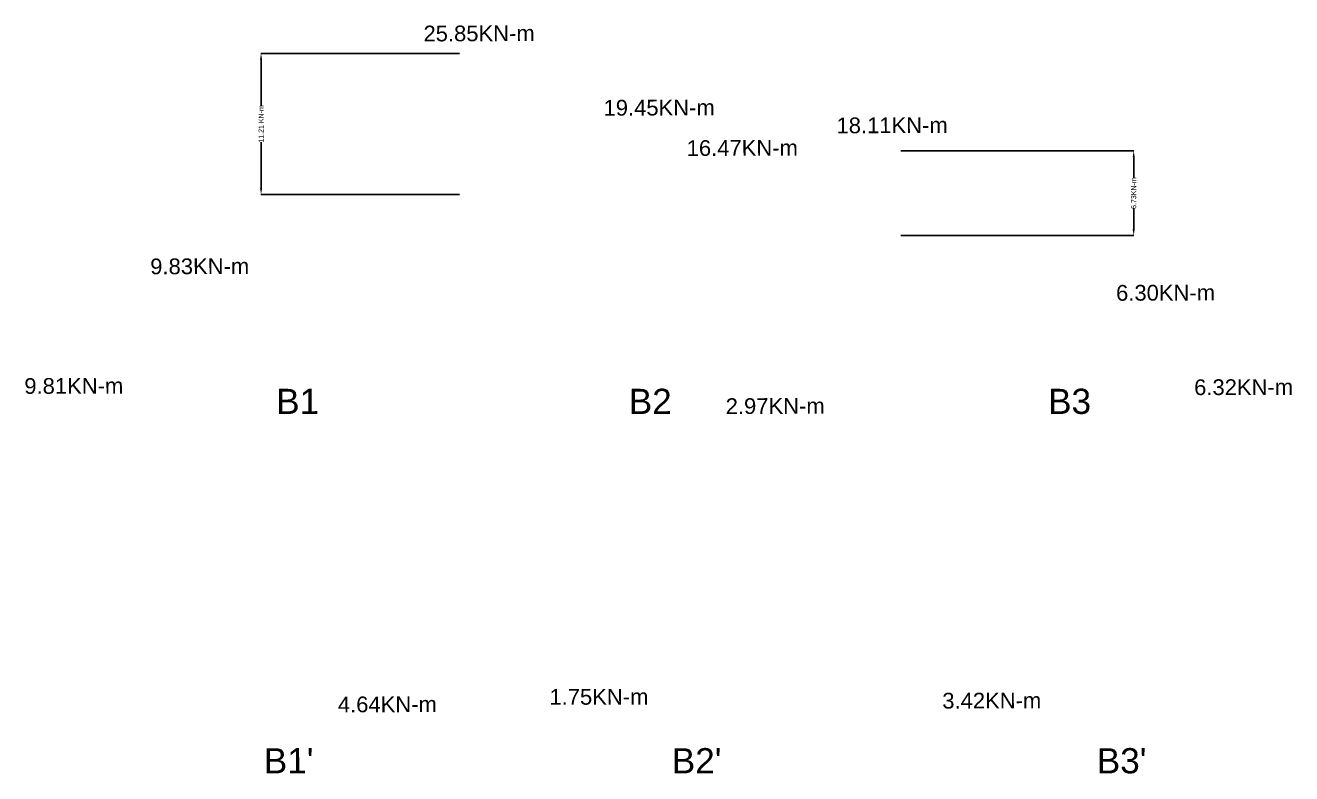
# Model space of a CAD drawing. Header units: millimetres. Extents: x 0 to 1679650, y -107560 to 692040.
# Drawn here: x 118633 to 128689, y 130363 to 136308 of the extents above; entities that cross this region are included whole.
import ezdxf

# ---------------------------------------------------------------- set-up
doc = ezdxf.new("R2010")
doc.units = ezdxf.units.MM
doc.styles.get("Standard").update_dxf_attribs({"font": 'arial.ttf'})
doc.dimstyles.new('ISO-25', dxfattribs={"dimtxt": 40, "dimasz": 50, "dimexe": 1.25, "dimexo": 100, "dimtad": 0, "dimdec": 0, "dimtxsty": 'Standard', "dimcen": 2.5, "dimadec": 0, "dimazin": 0, "dimtfac": 1, "dimtdec": 0, "dimtmove": 0, "dimatfit": 3, "dimfxl": 1, "dimarcsym": 0})

# ---------------------------------------------------------------- blocks, each defined once
blk = doc.blocks.new('*D146')
at = {"color": 0, "lineweight": -2, "transparency": 16777216}
for p, q in [((125586.4999999982, 135311.0000000001), (127436.0833333338, 135311.0000000001)), ((127434.8333333338, 135261.0000000001), (127434.8333333338, 135098.2945088677)), ((127434.8333333338, 134688.5000000001), (127434.8333333338, 134851.2054911324)), ((125586.5000000001, 134638.5000000001), (127436.0833333338, 134638.5000000001))]:
    blk.add_line(p, q, dxfattribs=at)
at = {"color": 0, "transparency": 16777216}
for points in [[(127426.5000000004, 135261.0000000001), (127443.1666666671, 135261.0000000001), (127434.8333333338, 135311.0000000001)], [(127426.5000000004, 134688.5000000001), (127443.1666666671, 134688.5000000001), (127434.8333333338, 134638.5000000001)]]:
    blk.add_solid(points, dxfattribs=at)
at = {"layer": 'Defpoints', "color": 0, "transparency": 16777216}
for p in [(125486.4999999982, 135311.0000000001), (125486.5000000001, 134638.5000000001), (127434.8333333338, 134638.5000000001)]:
    blk.add_point(p, dxfattribs=at)
at = {"color": 0, "transparency": 16777216, "insert": (127434.8333333338, 134974.75), "char_height": 40, "width": 187.6188471195055, "attachment_point": 5, "rotation": 90}
blk.add_mtext('6.73KN-m', dxfattribs=at)
blk = doc.blocks.new('*D147')
at = {"color": 0, "lineweight": -2, "transparency": 16777216}
for p, q in [((122081.5000000001, 136085.0000000001), (120503.5833333337, 136085.0000000001)), ((120504.8333333337, 136035.0000000001), (120504.8333333337, 135669.3541950887)), ((120504.8333333337, 135014.0000000001), (120504.8333333337, 135379.6458049114)), ((122081.5000000001, 134964.0000000001), (120503.5833333337, 134964.0000000001))]:
    blk.add_line(p, q, dxfattribs=at)
at = {"color": 0, "transparency": 16777216}
for points in [[(120496.5000000003, 136035.0000000001), (120513.166666667, 136035.0000000001), (120504.8333333337, 136085.0000000001)], [(120496.5000000003, 135014.0000000001), (120513.166666667, 135014.0000000001), (120504.8333333337, 134964.0000000001)]]:
    blk.add_solid(points, dxfattribs=at)
at = {"layer": 'Defpoints', "color": 0, "transparency": 16777216}
for p in [(122181.5000000001, 136085.0000000001), (120504.8333333337, 134964.0000000001), (122181.5000000001, 134964.0000000001)]:
    blk.add_point(p, dxfattribs=at)
at = {"color": 0, "transparency": 16777216, "insert": (120504.8333333337, 135524.5), "char_height": 40, "attachment_point": 5, "rotation": 90}
blk.add_mtext('11.21 KN-m', dxfattribs=at)

msp = doc.modelspace()

# ---------------------------------------------------------------- texts
for s, height, p in [('25.85KN-m', 125, (121794.8333333333, 136180)), ('19.45KN-m', 125, (123224.8333333333, 135590)), ('18.11KN-m', 125, (125074.8333333333, 135450)), ('16.47KN-m', 125, (123884.8333333333, 135270)), ('9.83KN-m', 125, (119624.8333333333, 134330)), ('6.30KN-m', 125, (127294.8333333333, 134120)), ('9.81KN-m', 125, (118624.8333333333, 133380)), ('6.32KN-m', 125, (127914.8333333333, 133370)), ('B1', 200, (120624.8333333333, 133220)), ('B2', 200, (123424.8333333333, 133220)), ('B3', 200, (126754.8333333333, 133220)), ('2.97KN-m', 125, (124194.8333333333, 133220)), ('4.64KN-m', 125, (121114.8333333333, 130850)), ('1.75KN-m', 125, (122794.8333333333, 130910)), ('3.42KN-m', 125, (125914.8333333333, 130880)), ("B1'", 200, (120526.5, 130365)), ("B2'", 200, (123766.5, 130365)), ("B3'", 200, (127141.5, 130365))]:
    msp.add_text(s, height=height, rotation=0.1755571385226345).set_placement(p)

# ---------------------------------------------------------------- dimensions: what is measured, and where the dimension line sits
dim = msp.add_linear_dim(base=(120504.8333333337, 134964.0000000001), p1=(122181.5, 136085), p2=(122181.5, 134964), angle=90, text='11.21 KN-m', dimstyle='ISO-25')
dim.commit()
dim.dimension.update_dxf_attribs({"geometry": '*D147', "text_midpoint": (120504.8333333337, 135524.5)})
dim = msp.add_aligned_dim(p1=(125486.4999999981, 135311), p2=(125486.5, 134638.5), distance=1948.3333333337944, text='6.73KN-m', dimstyle='ISO-25')
dim.commit()
dim.dimension.update_dxf_attribs({"geometry": '*D146', "text_midpoint": (127434.8333333338, 134974.75)})

doc.saveas('drawing.dxf')
